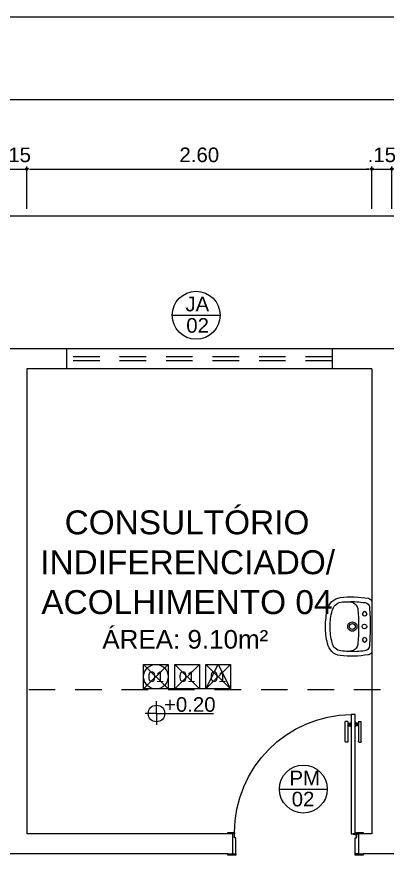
# Model space of a CAD drawing. Header units: millimetres. Extents: x 2125 to 3408, y 1171 to 1686.
# Drawn here: x 2443.93 to 2446.72, y 1450.79 to 1457.1 of the extents above; entities that cross this region are included whole.
import ezdxf
from ezdxf.enums import TextEntityAlignment as Align

# ---------------------------------------------------------------- set-up
doc = ezdxf.new("R2010")
doc.units = ezdxf.units.MM
doc.linetypes.add('CONTORNO_QUADRO_T', pattern=[0.35, 0.2, -0.15])
for name, color, linetype in [('at_Entity', 7, 'Continuous'), ('CALÇADA', 252, 'Continuous'), ('cotas', 7, 'Continuous'), ('ESQUADRIA', 3, 'Continuous'), ('ESQUADRIAS', 7, 'Continuous'), ('JANELA2', 1, 'Continuous'), ('Layout_Equipamentos', 7, 'Continuous'), ('linha de corte', 1, 'Continuous'), ('PAREDE', 4, 'Continuous'), ('TEXTO01', 7, 'Continuous'), ('TEXTO02', 3, 'Continuous'), ('TEXTO03', 2, 'Continuous'), ('TEXTO_ESP_FORRO', 62, 'Continuous'), ('TEXTO_ESP_PAREDES', 10, 'Continuous'), ('TEXTO_ESP_PISO', 150, 'Continuous')]:
    doc.layers.add(name, color=color, linetype=linetype)
doc.styles.add('ARIAL', font='sanss___.ttf')
doc.styles.add('ROMANS', font='arial.ttf')
doc.styles.add('TEXTO1', font='swissko.ttf', dxfattribs={"width": 0.6, "height": 0.1})
doc.dimstyles.new('ESCALA75', dxfattribs={"dimtxt": 0.11, "dimasz": 0.02, "dimexe": 0.02, "dimexo": 0.04, "dimgap": 0.05, "dimtad": 1, "dimzin": 4, "dimdsep": 46, "dimtxsty": 'ROMANS', "dimblk1": 'PPC', "dimblk2": 'PPC', "dimsah": 1, "dimcen": 0.02, "dimclrd": 7, "dimclre": 7, "dimclrt": 3, "dimazin": 1, "dimtfac": 1, "dimtix": 1, "dimtmove": 0, "dimatfit": 3, "dimldrblk": 'PPC', "dimfxl": 0, "dimtolj": 1, "dimtzin": 12, "dimarcsym": 0})

# ---------------------------------------------------------------- blocks, each defined once
blk = doc.blocks.new('P90_02')
at = {"layer": 'ESQUADRIAS', "color": 2}
for p, q in [((0.025, 0.075), (0.025, 0.975)), ((0.025, 0.975), (0.055, 0.975)), ((0.055, 0.975), (0.055, 0.075)), ((0.055, 0.075), (0.025, 0.075))]:
    blk.add_line(p, q, dxfattribs=at)
at = {"layer": 'ESQUADRIAS', "color": 3, "linetype": 'Continuous'}
for p, q in [((-0.02, 0.7698), (-0.02, 0.9215)), ((0, 0.9215), (0, 0.7698)), ((0.023, 0.88), (0.023, 0.92)), ((0.057, 0.88), (0.057, 0.92)), ((0.08, 0.9215), (0.08, 0.7698)), ((0.1, 0.7698), (0.1, 0.9215)), ((-0.0035, 0.7668), (-0.0175, 0.7668)), ((0.0835, 0.7668), (0.0975, 0.7668))]:
    blk.add_line(p, q, dxfattribs=at)
at = {"layer": 'ESQUADRIAS', "color": 3}
for p, q in [((0, 0.9215), (-0.02, 0.9215)), ((0, 0.91), (0.023, 0.91)), ((0, 0.9), (0.023, 0.9)), ((0, 0.89), (0.023, 0.89)), ((0.023, 0.92), (0.025, 0.92)), ((0.057, 0.92), (0.055, 0.92)), ((0.08, 0.91), (0.057, 0.91)), ((0.08, 0.9), (0.057, 0.9)), ((0.08, 0.89), (0.057, 0.89)), ((0.08, 0.9215), (0.1, 0.9215)), ((0.023, 0.88), (0.025, 0.88)), ((0.057, 0.88), (0.055, 0.88))]:
    blk.add_line(p, q, dxfattribs=at)
at = {"layer": 'ESQUADRIAS'}
for p, q in [((0.0315, 0.0735), (0.0285, 0.0735)), ((0.0165, 0.0585), (0.0165, 0.0615))]:
    blk.add_line(p, q, dxfattribs=at)
at = {"layer": 'ESQUADRIAS', "color": 3}
for points in [[(0.015, 0.085), (-0.035, 0.085), (-0.035, 0.075), (0.015, 0.075)], [(0.985, 0.085), (0.935, 0.085), (0.935, 0.075), (0.985, 0.075)], [(0.025, -0.075), (0, -0.075), (-0.035, -0.075), (-0.035, -0.085), (0.025, -0.085)], [(0.985, -0.075), (0.925, -0.075), (0.925, -0.085), (0.985, -0.085)]]:
    blk.add_lwpolyline(points, close=True, dxfattribs=at)
at = {"layer": 'ESQUADRIAS', "color": 2}
for points in [[(0.025, 0.045), (0.015, 0.045), (0.015, 0.075), (0, 0.075), (0, -0.075), (0.025, -0.075)], [(0.925, 0.045), (0.935, 0.045), (0.935, 0.075), (0.95, 0.075), (0.95, -0.075), (0.925, -0.075)]]:
    blk.add_lwpolyline(points, close=True, dxfattribs=at)
at = {"layer": 'ESQUADRIAS', "color": 1}
for points in [[(0.016, 0.0705, -0.236068), (0.015, 0.0725), (0.015, 0.07), (0.015, 0.05), (0.016, 0.05)], [(0.0195, 0.074, 0.236068), (0.0175, 0.075), (0.02, 0.075), (0.04, 0.075), (0.04, 0.074)]]:
    blk.add_lwpolyline(points, format="xyb", close=True, dxfattribs=at)
at = {"layer": 'ESQUADRIAS'}
for points in [[(0.0275, 0.0727), (0.0285, 0.0735), (0.0285, 0.074)], [(0.0304, 0.0727), (0.0304, 0.0725), (0.0325, 0.0725), (0.0325, 0.0727), (0.0275, 0.0727), (0.0275, 0.0725), (0.0296, 0.0725), (0.0296, 0.0727)], [(0.0325, 0.0727), (0.0315, 0.0735), (0.0315, 0.074)], [(0.0173, 0.0625), (0.0165, 0.0615), (0.016, 0.0615)], [(0.0173, 0.0575), (0.0165, 0.0585), (0.016, 0.0585)], [(0.0173, 0.0596), (0.0175, 0.0596), (0.0175, 0.0575), (0.0173, 0.0575), (0.0173, 0.0625), (0.0175, 0.0625), (0.0175, 0.0604), (0.0173, 0.0604)]]:
    blk.add_lwpolyline(points, dxfattribs=at)
at = {"layer": 'ESQUADRIAS', "color": 1}
blk.add_circle((0.0175, 0.0725), 0.0025, dxfattribs=at)
at = {"layer": 'ESQUADRIAS'}
blk.add_arc((0.0429, 0.083), 0.8921, 0.12949, 89.22311, dxfattribs=at)
at = {"layer": 'ESQUADRIAS', "color": 3, "linetype": 'Continuous'}
for centre, start, end in [((-0.017, 0.7698), 180, 260.53768), ((-0.003, 0.7698), 260.53768, 360), ((0.083, 0.7698), 180, 279.46232), ((0.097, 0.7698), 279.46232, 0)]:
    blk.add_arc(centre, 0.003, start, end, dxfattribs=at)
blk = doc.blocks.new('PPC')
at = {"color": 2}
blk.add_circle((0, 0), 0.5, dxfattribs=at)
blk = doc.blocks.new('*D830')
at = {"layer": 'cotas', "color": 7, "lineweight": -2, "transparency": 16777216}
for p, q in [((2443.8579, 1455.6546), (2443.8579, 1455.9746)), ((2444.0079, 1455.6546), (2444.0079, 1455.9746)), ((2443.8379, 1455.9546), (2443.8179, 1455.9546)), ((2443.8579, 1455.9546), (2444.0079, 1455.9546)), ((2444.0279, 1455.9546), (2444.0479, 1455.9546))]:
    blk.add_line(p, q, dxfattribs=at)
at = {"layer": 'DEFPOINTS', "color": 0, "transparency": 16777216}
for p in [(2444.0079, 1455.9546), (2443.8579, 1455.5544), (2444.0079, 1455.5544)]:
    blk.add_point(p, dxfattribs=at)
at = {"layer": 'cotas', "color": 7, "lineweight": -2, "transparency": 16777216, "xscale": 0.02, "yscale": 0.02, "zscale": 0.02}
blk.add_blockref('PPC', (2443.8579, 1455.9546), dxfattribs=at)
at = {"layer": 'cotas', "color": 7, "lineweight": -2, "transparency": 16777216, "xscale": 0.02, "yscale": 0.02, "zscale": 0.02, "rotation": 180}
blk.add_blockref('PPC', (2444.0079, 1455.9546), dxfattribs=at)
at = {"layer": 'cotas', "color": 3, "transparency": 16777216, "insert": (2443.9329, 1456.0607), "char_height": 0.11, "attachment_point": 5, "style": 'ROMANS'}
blk.add_mtext('\\A1;.15', dxfattribs=at)
blk = doc.blocks.new('*D831')
at = {"layer": 'cotas', "color": 7, "lineweight": -2, "transparency": 16777216}
for p, q in [((2444.0079, 1455.6546), (2444.0079, 1455.9746)), ((2446.6079, 1455.6546), (2446.6079, 1455.9746)), ((2444.0279, 1455.9546), (2446.5879, 1455.9546))]:
    blk.add_line(p, q, dxfattribs=at)
at = {"layer": 'DEFPOINTS', "color": 0, "transparency": 16777216}
for p in [(2446.6079, 1455.9546), (2444.0079, 1455.5544), (2446.6079, 1455.5544)]:
    blk.add_point(p, dxfattribs=at)
at = {"layer": 'cotas', "color": 7, "lineweight": -2, "transparency": 16777216, "xscale": 0.02, "yscale": 0.02, "zscale": 0.02, "rotation": 180}
blk.add_blockref('PPC', (2444.0079, 1455.9546), dxfattribs=at)
at = {"layer": 'cotas', "color": 7, "lineweight": -2, "transparency": 16777216, "xscale": 0.02, "yscale": 0.02, "zscale": 0.02}
blk.add_blockref('PPC', (2446.6079, 1455.9546), dxfattribs=at)
at = {"layer": 'cotas', "color": 3, "transparency": 16777216, "insert": (2445.3079, 1456.0607), "char_height": 0.11, "attachment_point": 5, "style": 'ROMANS'}
blk.add_mtext('\\A1;2.60', dxfattribs=at)
blk = doc.blocks.new('*D832')
at = {"layer": 'cotas', "color": 7, "lineweight": -2, "transparency": 16777216}
for p, q in [((2446.6079, 1455.6546), (2446.6079, 1455.9746)), ((2446.7579, 1455.6546), (2446.7579, 1455.9746)), ((2446.5879, 1455.9546), (2446.5679, 1455.9546)), ((2446.6079, 1455.9546), (2446.7579, 1455.9546)), ((2446.7779, 1455.9546), (2446.7979, 1455.9546))]:
    blk.add_line(p, q, dxfattribs=at)
at = {"layer": 'DEFPOINTS', "color": 0, "transparency": 16777216}
for p in [(2446.7579, 1455.9546), (2446.6079, 1455.5544), (2446.7579, 1455.5544)]:
    blk.add_point(p, dxfattribs=at)
at = {"layer": 'cotas', "color": 7, "lineweight": -2, "transparency": 16777216, "xscale": 0.02, "yscale": 0.02, "zscale": 0.02}
blk.add_blockref('PPC', (2446.6079, 1455.9546), dxfattribs=at)
at = {"layer": 'cotas', "color": 7, "lineweight": -2, "transparency": 16777216, "xscale": 0.02, "yscale": 0.02, "zscale": 0.02, "rotation": 180}
blk.add_blockref('PPC', (2446.7579, 1455.9546), dxfattribs=at)
at = {"layer": 'cotas', "color": 3, "transparency": 16777216, "insert": (2446.6829, 1456.0607), "char_height": 0.11, "attachment_point": 5, "style": 'ROMANS'}
blk.add_mtext('\\A1;.15', dxfattribs=at)
blk = doc.blocks.new('new block12')
at = {"layer": 'at_Entity', "color": 0}
for p, q in [((-0.1143, 0.055), (-0.1079, 0.0656)), ((-0.1079, 0.0656), (-0.0973, 0.0719)), ((-0.0973, 0.0719), (-0.0846, 0.0656)), ((-0.0846, 0.0656), (-0.0804, 0.055)), ((0.0825, 0.055), (0.0868, 0.0656)), ((0.0868, 0.0656), (0.0995, 0.0719)), ((0.0995, 0.0719), (0.11, 0.0656)), ((0.11, 0.0656), (0.1164, 0.055)), ((-0.1904, 0), (0, 0)), ((-0.1079, 0.0423), (-0.1143, 0.055)), ((-0.0973, 0.036), (-0.1079, 0.0423)), ((-0.0846, 0.0423), (-0.0973, 0.036)), ((-0.0804, 0.055), (-0.0846, 0.0423)), ((-0.0635, 0), (0.1248, 0)), ((0, 0), (0.1926, 0)), ((0.0868, 0.0423), (0.0825, 0.055)), ((0.0995, 0.036), (0.0868, 0.0423)), ((0.11, 0.0423), (0.0995, 0.036)), ((0.1164, 0.055), (0.11, 0.0423))]:
    blk.add_line(p, q, dxfattribs=at)
for centre, radius, start, end in [((-0.1037, 0.2192), 0.1175, 102.51398, 169.94425), ((-0.0119, -0.1249), 0.4735, 88.69805, 104.42194), ((0.0099, -0.1255), 0.4741, 75.63679, 91.34148), ((0.1075, 0.2249), 0.1107, 7.71962, 79.59246), ((-0.1021, 0.2163), 0.0847, 102.94607, 167.28087), ((0.0138, -0.2613), 0.5766, 91.35244, 103.5038), ((-0.0133, -0.2572), 0.5725, 76.4579, 88.69664), ((0.1052, 0.222), 0.0784, 8.41938, 78.38368), ((0.5296, 0.1532), 0.7539, 173.41338, 189.69292), ((0.1228, 0.188), 0.311, 171.32208, 181.82646), ((-0.1329, 0.1882), 0.3189, 357.99462, 8.16964), ((-0.5309, 0.1535), 0.7531, 350.27914, 6.57653), ((0.4249, 0.1494), 0.6136, 177.32306, 189.24154), ((-0.1166, 0.1739), 0.0716, 176.60246, 219.59969), ((-0.1209, 0.1714), 0.0667, 220.34381, 269.44866), ((-0.0011, 0.1471), 0.0349, 150.00315, 209.99685), ((-0.0011, 0.1471), 0.0349, 90, 149.99293), ((-0.0011, 0.1471), 0.0349, 209.99676, 269.99928), ((-0.0011, 0.1471), 0.0222, 90, 180), ((-0.0011, 0.1471), 0.0222, 180, 270), ((-0.0011, 0.1471), 0.0349, 29.99676, 89.99928), ((-0.0011, 0.1471), 0.0222, 360, 90), ((-0.0011, 0.1471), 0.0222, 270.00968, 360), ((-0.0011, 0.1471), 0.0349, 270, 329.99293), ((-0.0011, 0.1471), 0.0349, 330.00315, 29.99685), ((0.1226, 0.1679), 0.0631, 266.77318, 320.7547), ((0.1078, 0.1732), 0.0781, 324.65246, 2.83944), ((-0.2623, 0.1317), 0.4504, 349.78202, 5.79718), ((0.0021, 1.5743), 1.4748, 265.18956, 269.93912), ((-0.0011, 0.0561), 0.018, 150.01278, 209.98722), ((-0.0011, 0.0561), 0.018, 90, 150.03984), ((-0.001, 0.0561), 0.018, 30.01908, 90.03665), ((-0.001, 1.4521), 1.3526, 270.02076, 275.09507), ((-0.0011, 0.0561), 0.018, 330.01278, 29.98722), ((-0.1647, 0.0446), 0.0522, 200.54167, 238.93005), ((-0.1427, 0.0567), 0.0385, 188.75581, 265.61268), ((-0.0074, 1.7284), 1.7156, 265.3753, 270.21026), ((-0.0011, 0.0561), 0.018, 210.01908, 270.03665), ((-0.0011, 0.0561), 0.018, 270, 330.03984), ((-0.0011, 1.8918), 1.879, 270, 274.41438), ((0.1414, 0.0585), 0.0402, 273.11398, 350.39284), ((0.1736, 0.034), 0.0386, 297.86727, 348.56925)]:
    blk.add_arc(centre, radius, start, end, dxfattribs=at)
blk = doc.blocks.new('Esp_Pis_Par_For_Esc100')
at = {"layer": 'DEFPOINTS'}
for p, q in [((0, 0.37), (0.37, 0)), ((0.37, 0.37), (0, 0)), ((0.47, 0.37), (0.84, 0)), ((0.84, 0.37), (0.47, 0)), ((0.94, 0.37), (1.31, 0)), ((1.31, 0.37), (0.94, 0)), ((0.47, 0), (0.37, 0)), ((0.94, 0), (0.84, 0))]:
    blk.add_line(p, q, dxfattribs=at)
for points in [[(0.37, 0.37), (0.37, 0), (0, 0), (0, 0.37)], [(1.31, 0.37), (1.31, 0), (0.94, 0), (0.94, 0.37)]]:
    blk.add_lwpolyline(points, close=True, dxfattribs=at)
at = {"layer": 'TEXTO_ESP_FORRO'}
blk.add_lwpolyline([(0.94, 0), (1.125, 0.37), (1.31, 0)], close=True, dxfattribs=at)
at = {"layer": 'TEXTO_ESP_PAREDES'}
blk.add_lwpolyline([(0.84, 0.37), (0.84, 0), (0.47, 0), (0.47, 0.37)], close=True, dxfattribs=at)
at = {"layer": 'TEXTO_ESP_PISO'}
blk.add_circle((0.185, 0.185), 0.185, dxfattribs=at)
at = {"layer": 'TEXTO_ESP_FORRO', "color": 3, "linetype": 'ByBlock', "style": 'ARIAL', "text_generation_flag": 6}
blk.add_attdef('FOR', text='', height=0.16, rotation=180, dxfattribs=at).set_placement((1.125, 0.185), align=Align.MIDDLE_CENTER)
at = {"layer": 'TEXTO_ESP_PAREDES', "color": 3, "linetype": 'ByBlock', "ltscale": 0.0001, "style": 'ARIAL', "text_generation_flag": 6}
blk.add_attdef('PAR', text='', height=0.16, rotation=180, dxfattribs=at).set_placement((0.655, 0.185), align=Align.MIDDLE_CENTER)
at = {"layer": 'TEXTO_ESP_PISO', "color": 3, "linetype": 'ByBlock', "style": 'ARIAL', "text_generation_flag": 6}
blk.add_attdef('PIS', text='', height=0.16, rotation=180, dxfattribs=at).set_placement((0.185, 0.185), align=Align.MIDDLE_CENTER)
blk = doc.blocks.new('*D951')
at = {"layer": 'cotas', "color": 7, "lineweight": -2, "transparency": 16777216}
for p, q in [((2416.6079, 1456.1788), (2416.6079, 1456.4988)), ((2416.6279, 1456.4788), (2461.3879, 1456.4788)), ((2461.4079, 1456.1788), (2461.4079, 1456.4988))]:
    blk.add_line(p, q, dxfattribs=at)
at = {"layer": 'DEFPOINTS', "color": 0, "transparency": 16777216}
for p in [(2461.4079, 1456.4788), (2416.6079, 1454.6006), (2461.4079, 1454.6006)]:
    blk.add_point(p, dxfattribs=at)
at = {"layer": 'cotas', "color": 7, "lineweight": -2, "transparency": 16777216, "xscale": 0.02, "yscale": 0.02, "zscale": 0.02, "rotation": 180}
blk.add_blockref('PPC', (2416.6079, 1456.4788), dxfattribs=at)
at = {"layer": 'cotas', "color": 7, "lineweight": -2, "transparency": 16777216, "xscale": 0.02, "yscale": 0.02, "zscale": 0.02}
blk.add_blockref('PPC', (2461.4079, 1456.4788), dxfattribs=at)
at = {"layer": 'cotas', "color": 3, "transparency": 16777216, "insert": (2439.0079, 1456.585), "char_height": 0.11, "attachment_point": 5, "style": 'ROMANS'}
blk.add_mtext('\\A1;44.80', dxfattribs=at)
blk = doc.blocks.new('new block4')
at = {"layer": 'TEXTO01'}
h = blk.add_hatch(dxfattribs=at)
h.set_pattern_fill('ANGLE', color=256)
h.set_pattern_definition([(0, (-2260.456, -913.906), (0, 6.985), [5.08, -1.905]), (90, (-2260.456, -913.906), (-6.985, 4e-16), [5.08, -1.905])])
h.paths.add_polyline_path([(0, 0), (0, -0.0624, 0.414214), (0.0624, 0)])
h.paths.add_polyline_path([(0, 0), (0, 0.0624, 0.414214), (-0.0624, 0)])
for q in [(0, 0.093), (-0.0862, 0), (0.4292, 0), (0, -0.0852)]:
    blk.add_line((0, 0), q, dxfattribs=at)
blk.add_circle((0, 0), 0.0624, dxfattribs=at)

msp = doc.modelspace()

# ---------------------------------------------------------------- linework, layer by layer
at = {"linetype": 'Continuous'}
msp.add_line((2415.1079, 1457.1006), (2475.5479, 1457.1006), dxfattribs=at)
at = {"layer": 'CALÇADA', "linetype": 'Continuous'}
msp.add_line((2462.4079, 1455.6006), (2415.6079, 1455.6006), dxfattribs=at)
at = {"layer": 'ESQUADRIA', "linetype": 'CONTORNO_QUADRO_T'}
for p, q in [((2446.3079, 1454.5406), (2444.3079, 1454.5406)), ((2446.3079, 1454.5106), (2444.3079, 1454.5106))]:
    msp.add_line(p, q, dxfattribs=at)
at = {"layer": 'JANELA2', "linetype": 'Continuous'}
for p, q in [((2444.3079, 1454.6006), (2444.3079, 1454.4506)), ((2446.3079, 1454.6006), (2446.3079, 1454.4506))]:
    msp.add_line(p, q, dxfattribs=at)
at = {"layer": 'linha de corte', "linetype": 'CONTORNO_QUADRO_T'}
msp.add_line((2477.4728, 1452.0361), (2412.8958, 1452.0361), dxfattribs=at)
at = {"layer": 'PAREDE', "linetype": 'Continuous'}
for p, q in [((2458.0579, 1454.6006), (2428.0079, 1454.6006)), ((2446.6079, 1454.4506), (2444.0079, 1454.4506)), ((2444.0079, 1454.4506), (2444.0079, 1450.9506)), ((2446.6079, 1454.4506), (2446.6079, 1450.9506)), ((2445.5229, 1450.9506), (2444.0079, 1450.9506)), ((2446.6079, 1450.9506), (2446.5429, 1450.9506)), ((2445.5229, 1450.8006), (2442.3429, 1450.8006)), ((2446.8229, 1450.8006), (2446.5429, 1450.8006))]:
    msp.add_line(p, q, dxfattribs=at)
at = {"layer": 'TEXTO01'}
for p, q in [((2445.1039, 1454.8542), (2445.4647, 1454.8542)), ((2445.9112, 1451.2887), (2446.272, 1451.2887))]:
    msp.add_line(p, q, dxfattribs=at)
for centre in [(2445.2843, 1454.8542), (2446.0916, 1451.2887)]:
    msp.add_circle(centre, 0.1804, dxfattribs=at)

# ---------------------------------------------------------------- block references
at = {"layer": 'ESQUADRIAS', "xscale": -1}
msp.add_blockref('P90_02', (2446.5079, 1450.8756), dxfattribs=at)
at = {"layer": 'Layout_Equipamentos', "xscale": -1, "rotation": 90}
msp.add_blockref('new block12', (2446.6079, 1452.5106), dxfattribs=at)
at = {"layer": 'TEXTO01'}
msp.add_blockref('new block4', (2444.9855, 1451.8572), dxfattribs=at)
at = {"layer": 'TEXTO02', "xscale": 0.5, "yscale": 0.5, "zscale": 0.5}
msp.add_blockref('Esp_Pis_Par_For_Esc100', (2444.8883, 1452.0417), dxfattribs=at).add_auto_attribs({'PIS': '01', 'PAR': '01', 'FOR': '01'})

# ---------------------------------------------------------------- texts
at = {"layer": 'cotas', "ltscale": 0.0001, "insert": (2444.9736, 1451.98), "char_height": 0.11, "width": 0.503613, "attachment_point": 1, "style": 'TEXTO1'}
msp.add_mtext('\\pi0.06832;{\\fSansSerif|b0|i0|c2|p2;\\W1;+0.20}', dxfattribs=at)
at = {"layer": 'TEXTO01', "ltscale": 0.0001, "char_height": 0.11, "width": 0.330365, "attachment_point": 1, "style": 'TEXTO1'}
for s, insert in [('{\\fSansSerif|b0|i0|c2|p2;\\W1;JA}', (2445.2032, 1454.9937)), ('{\\fSansSerif|b0|i0|c2|p2;\\W1;02}', (2445.2099, 1454.833)), ('{\\fSansSerif|b0|i0|c2|p2;\\W1;PM}', (2445.9868, 1451.4267)), ('{\\fSansSerif|b0|i0|c2|p2;\\W1;02}', (2446.0039, 1451.2682))]:
    msp.add_mtext(s, dxfattribs=dict(at, insert=insert))
at = {"layer": 'TEXTO03', "ltscale": 0.0001, "insert": (2443.3922, 1453.3856), "char_height": 0.12, "width": 3.592802, "attachment_point": 1, "style": 'TEXTO1'}
msp.add_mtext('\\pi0.90134;{\\fSansSerif|b0|i0|c2|p2;\\H1.5x;\\W1;\\C2;CONSULTÓRIO\\P\\pi0.71727;INDIFERENCIADO/\\P\\pi0.72578;ACOLHIMENTO 04\\P\\pi1.1854;\\H0.77777x;\\C3;ÁREA: 9.10m²}', dxfattribs=at)

# ---------------------------------------------------------------- dimensions: what is measured, and where the dimension line sits
at = {"layer": 'cotas'}
dim = msp.add_linear_dim(base=(2461.4079, 1456.4788), p1=(2416.6079, 1454.6006), p2=(2461.4079, 1454.6006), dimstyle='ESCALA75', dxfattribs=at)
dim.commit()
dim.dimension.update_dxf_attribs({"geometry": '*D951', "text_midpoint": (2439.0079, 1456.585)})
for base, p1, p2, picture, middle in [((2444.0079, 1455.9546), (2443.8579, 1455.5544), (2444.0079, 1455.5544), '*D830', (2443.9329, 1456.0607)), ((2446.6079, 1455.9546), (2444.0079, 1455.5544), (2446.6079, 1455.5544), '*D831', (2445.3079, 1456.0607)), ((2446.7579, 1455.9546), (2446.6079, 1455.5544), (2446.7579, 1455.5544), '*D832', (2446.6829, 1456.0607))]:
    dim = msp.add_linear_dim(base=base, p1=p1, p2=p2, dimstyle='ESCALA75', override={"dimtmove": 1}, dxfattribs=at)
    dim.commit()
    dim.dimension.update_dxf_attribs({"geometry": picture, "text_midpoint": middle})

doc.saveas('drawing.dxf')
